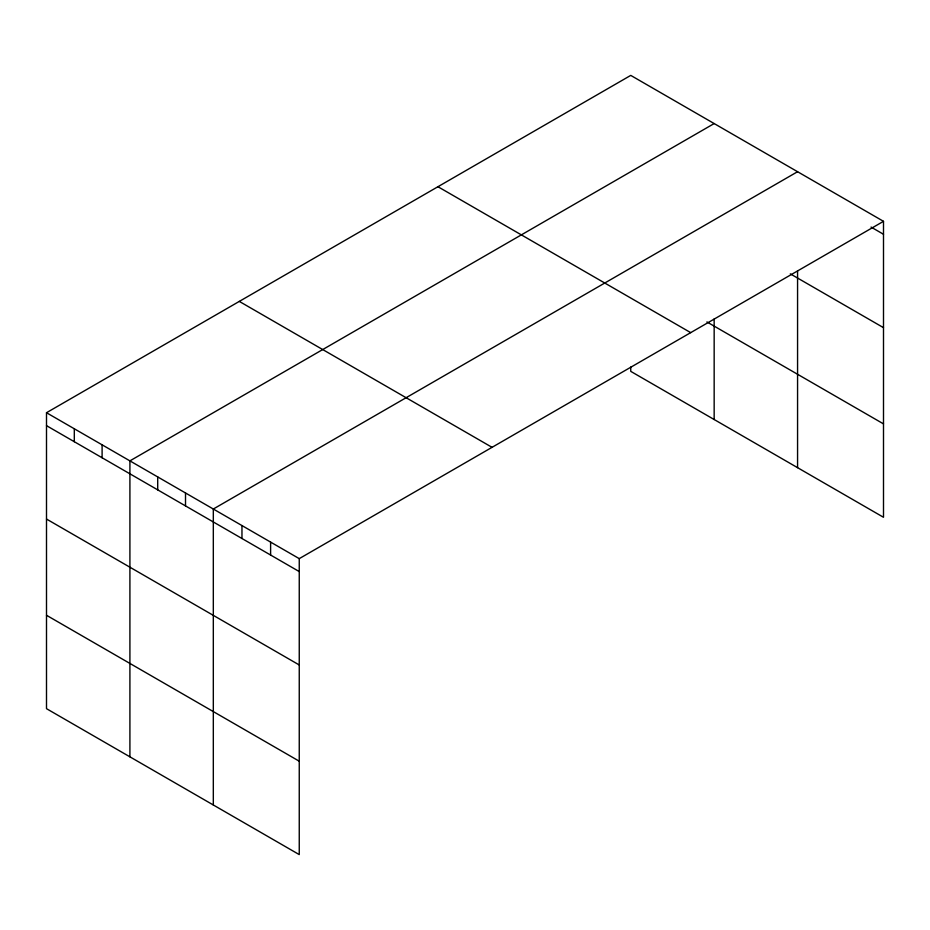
<?xml version="1.0" encoding="UTF-8"?>
<svg xmlns="http://www.w3.org/2000/svg" width="930" height="930" viewBox="0 0 930 930"><rect width="100%" height="100%" fill="white"/><g stroke="black" fill="none" stroke-linecap="round" stroke-linejoin="round"><path stroke-width="1.4" d="M883.5 221.328L630.749 75.4L46.5 412.722L46.5 708.672L299.251 854.6L299.251 558.639L883.5 221.328L883.5 517.278L630.749 371.361L630.749 367.048M797.568 270.863L797.568 467.662M714.159 123.562L129.909 460.873L129.909 756.822M797.568 171.713L213.319 509.024L213.319 804.985M871.05 227.083L883.5 234.267M790.314 273.862L883.5 327.662M706.905 321.931L883.5 423.882M437.949 186.721L690.699 332.638M239.301 301.401L492.051 447.33M46.5 412.722L299.251 558.639M46.5 425.661L299.251 571.578M46.5 519.056L299.251 664.973M46.5 615.276L299.251 761.205M714.159 318.944L714.159 419.511M270.607 542.109L270.607 555.047M241.963 525.566L241.963 538.505M185.512 492.981L185.512 505.92M157.705 476.927L157.705 489.866M102.102 444.819L102.102 457.758M74.307 428.765L74.307 441.715"/></g></svg>
